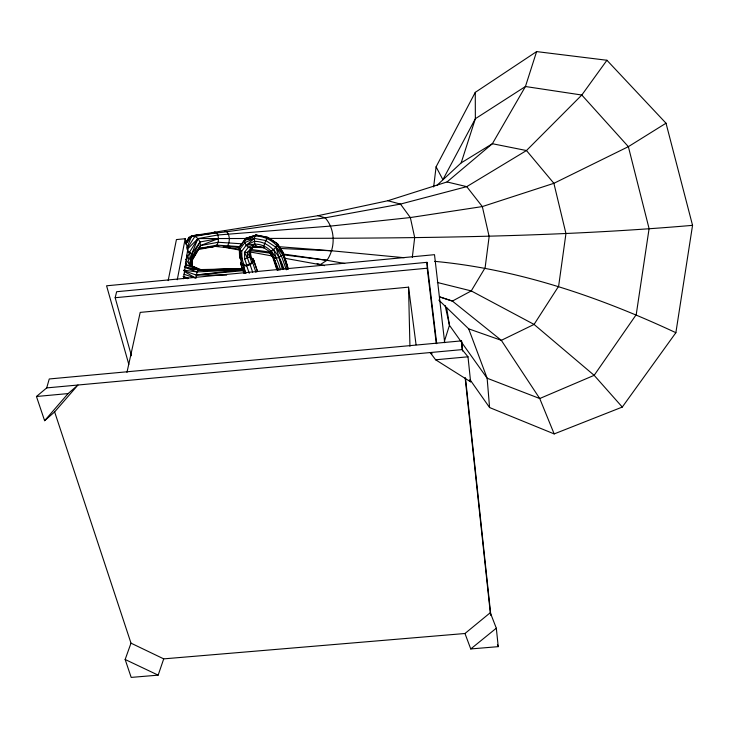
<?xml version="1.0" encoding="UTF-8"?>
<svg xmlns="http://www.w3.org/2000/svg" width="729" height="729" viewBox="0 0 729 729"><rect width="100%" height="100%" fill="white"/><g stroke="black" fill="none" stroke-linecap="round" stroke-linejoin="round"><path stroke-width="1.09" d="M196.037 277.193L197.049 271.944L198.771 269.958L200.748 269.566L243.677 268.673M433.646 186.979L436.088 166.832L475.272 92.364L536.608 51.595L606.929 60.261L666.014 123.21L628.362 146.666L553.885 183.316L482.325 206.58L410.345 217.552L330.802 226.054L217.853 235.002L197.996 238.574L191.663 254.038L190.041 265.228L191.691 266.322M284.474 258.203L320.149 264.673L326.975 260.299C335.531 247.787 335.431 229.371 325.189 217.834L317.999 215.702L191.681 235.877L189.084 237.28L185.54 242.739M412.313 257.364L414.683 237.554L410.345 217.552L400.467 204.084L387.874 200.73L317.999 215.702M183.453 278.751L187.727 249.409M470.041 379.718L489.578 407.547L554.177 433.919L622.284 407.064L675.874 332.697L692.55 225.343L666.014 123.21M191.344 263.06L191.691 261.064L191.973 265.192M177.265 279.754L185.184 238.729L176.427 239.568L168.162 280.619M126.955 372.373L140.205 312.395L408.541 287.162L416.068 344.762M131.43 355.752L115.164 297.724L116.64 291.718L426.975 262.331L436.717 343.605M250.466 254.503L252.662 260.891L251.733 262.631C249.236 264.791 245.336 266.203 242.283 264.381L239.568 256.517L239.24 247.286L245.664 238.337L256.18 235.066L267.561 237.217L277.53 243.796C276.473 247.395 273.211 250.22 269.885 251.778L269.129 251.45L272.573 256.89L276.892 269.839M44.615 420.697L68.107 393.578L77.976 385.012L54.639 411.912L44.615 420.697L36.45 396.494L46.702 387.901L49.253 378.971L461.53 340.871L462.614 351.032M444.335 341.527L449.456 325.289L446.622 307.674M536.608 51.595L525.436 86.514L492.376 143.722L447.014 181.949L387.874 200.73M436.963 185.339L461.175 162.886L475.363 118.718L475.272 92.364M54.639 411.912L131.001 643.16L125.151 659.49L131.184 677.405L158.157 675.145L163.724 658.87L465.075 633.492M246.293 238.501L197.996 238.574L189.567 252.106L187.663 257.565L190.041 265.228L198.771 269.958L207.446 271.097M186.934 247.805L191.681 235.877L226.874 231.767L325.189 217.834L400.467 204.084L466.742 186.651L526.475 150.538L581.806 95.025L606.929 60.261M188.264 239.212L189.084 237.28M192.128 260.062L200.457 245.591L218.509 238.556L217.853 235.002L216.367 232.578L214.454 231.922M192.274 260.098L199.199 248.48L215.073 246.375L225.379 247.477L227.494 246.056C229.99 241.718 230.054 235.786 226.874 231.767L224.678 231.02M197.687 249.664L215.073 246.375L216.905 245.126L218.162 242.256L218.509 238.556L200.01 241.964L190.542 259.834L192.52 266.869L195.5 268.072M241.727 261.018L240.579 263.133L241.199 264.928C244.917 267.151 249.683 265.429 252.726 262.786L253.856 260.663L253.209 258.886L250.967 257.911M246.803 265.119L244.734 259.077L249.755 256.799L250.694 255.059L250.466 249.755L252.207 247.477M250.466 249.755L249.528 251.487L249.755 256.799L251.733 262.631M186.897 248.981L194.944 236.351L216.367 232.578M192.766 266.823L191.691 262.941L192.875 256.38L191.663 254.038L200.01 241.964L197.996 238.574L194.944 236.351L191.681 235.877L185.758 243.887M186.606 241.982L187.854 240.178M185.886 243.923L191.681 235.877L200.502 234.747M244.124 265.192L242.001 258.995L241.7 251.204L246.247 245.236L254.357 238.41L255.059 236.105L256.18 235.066L267.725 237.508L277.53 243.796L283.226 252.726L288.365 268.974M249.582 264.18L247.568 258.266L247.331 252.434L254.804 244.151C269.247 244.033 277.685 257.2 280.383 269.921M254.111 236.333L245.664 238.337L244.716 240.069C244.534 243.686 247.022 247.313 250.585 248.188L255.833 246.047C273.995 250.22 257.164 244.689 252.434 247.705L249.528 251.487L247.331 252.434L244.461 252.325L244.734 259.077M187.28 249.254L197.996 238.574M470.752 648.947L496.312 628.198L490.289 612.706L464.974 633.501L470.752 648.947L498.244 646.65L496.312 628.198M251.286 263.032L251.906 262.613M461.175 162.886L492.376 143.722L526.475 150.538L553.885 183.316L565.95 233.59L558.624 286.251L534.065 324.423L501.324 340.334L468.683 328.843L438.831 300.093M271.261 253.974L272.573 256.89L273.812 257.966L276.154 258.194L278.97 257.51L283.052 254.348L283.226 252.726L277.412 244.397M184.473 266.522L186.815 265.256L190.041 265.228L200.748 269.566M240.196 245.564L241.663 244.944M252.434 247.705L250.585 248.188L257.064 246.52L255.833 246.047L254.804 244.151L254.357 238.41L265.775 240.561L275.772 247.158L283.052 254.348L288.001 269.11M205.296 247.732L215.073 246.375M243.614 269.612L197.049 271.944L185.093 267.479L198.771 269.958L243.614 269.612L196.046 274.997L183.608 270.596M115.164 297.724L427.221 268.217L426.975 262.331M46.702 387.901L462.131 349.61L468 356.809L470.606 381.823L435.623 359.789L430.183 352.554L432.106 353.765M36.45 396.494L68.107 393.578M435.623 359.789L468 356.809M692.55 225.343C551.662 237.536 410.19 238.219 268.883 238.419M231.439 269.375L242.593 268.791M249.701 237.791L247.523 237.873L256.18 235.066L244.716 240.069L239.24 247.286L242.001 258.995L240.105 258.057L239.568 256.517L239.795 249.354L244.926 242.593L254.357 238.41L244.716 240.069L255.059 236.105C273.065 236.005 284.911 251.769 287.682 268.245M242.566 268.719L198.771 269.958L185.13 267.233L186.815 265.256L185.695 262.066M243.286 268.801L198.771 269.958L186.815 265.256L185.321 263.552M186.624 277.676L184.473 277.703L187.526 278.669M226.619 275.115L196.046 274.997L243.176 270.678L243.823 272.528M200.01 241.964L200.457 245.591L199.199 248.48L216.905 245.126L239.978 246.621M252.453 247.195L263.807 247.714M280.829 248.489L331.895 250.812L404.267 257.72M242.52 243.851L218.162 242.256L200.457 245.591L192.875 256.38L191.691 262.941L190.542 259.834L189.567 252.106L187.654 251.441M278.724 246.675L331.895 250.812M216.504 246.028L218.736 246.247M225.407 247.085L223.192 246.703L238.93 249.19M250.22 250.612L270.541 253.182M282.952 254.749L326.975 260.299L344.708 263.488M434.621 261.346C518.738 269.147 599.675 297.168 675.874 332.697M183.744 270.158L197.049 271.944M227.494 246.056L239.786 247.814M250.967 249.418L269.967 252.134M283.381 254.056L326.975 260.299M255.223 246.247L257.064 246.52M227.63 247.468L229.845 247.851M225.379 247.477L239.877 250.111M249.91 251.933L272.209 255.979M324.542 265.684L317.097 263.634M447.014 181.949L466.742 186.651L482.325 206.58L489.15 236.506L485.104 267.816L471.244 290.917L452.39 301.077L439.56 296.858L452.39 301.077L501.324 340.334L539.733 398.526L554.177 433.919M437.345 282.478L471.244 290.917L534.065 324.423L594.162 375.326L622.284 407.064M186.633 278.25L184.473 277.703L187.608 278.514M183.061 276.428L188.428 278.159M183.936 274.222L195.026 277.959M199.336 269.457L190.041 265.228L185.695 259.296M125.151 659.49L158.157 675.145M131.001 643.16L163.724 658.87M184.428 271.553L196.028 278.296M283.873 269.019C279.836 255.196 270.186 241.217 254.266 241.354L246.247 245.236L254.804 244.151L248.316 247.286L244.461 252.325L247.568 258.266M190.542 259.834L187.663 257.565L187.116 255.624M189.567 252.106L191.663 254.038M241.7 251.204L239.795 249.354L240.105 258.057M189.95 257.574L190.606 258.257M469.312 380.173L470.606 381.823M269.129 251.45L273.812 257.966L278.997 270.514M277.339 244.388L278.496 246.202M280.237 248.935L281.394 250.749M267.725 237.508L265.775 240.561L263.315 247.459L269.885 251.778L273.812 257.966L277.949 269.776M247.331 252.434L249.755 256.799M436.088 166.832L442.895 179.68L475.363 118.718L525.436 86.514L581.806 95.025L628.362 146.666L649.092 228.633L636.217 314.664L594.162 375.326L539.733 398.526L487.136 378.223L449.456 325.289L445.127 305.515M277.53 243.796L283.052 254.348L287.591 269.365M497.442 644.591L498.244 646.65M468.683 328.843L487.136 378.223L489.578 407.547M252.134 259.424L252.662 260.891M286.324 269.821L281.494 256.098L275.772 247.158L283.171 269.174M277.53 270.404L273.439 257.428L276.1 264.827M241.773 262.914L242.283 264.381M241.199 264.928L244.024 273.083M240.579 263.133L244.051 273.184M244.707 273.065L243.44 265.921L246.01 273.384M246.703 265.83L249.263 273.302M250.111 264.682L252.653 272.154M253.856 260.663L257.465 271.334M253.209 258.886L257.537 271.671M252.726 262.786L255.979 272.4M282.333 252.717L283.399 255.888M271.562 250.995L277.521 269.83M273.439 257.392L277.494 270.195M278.97 257.51L282.424 269.429M128.823 364.409L106.58 285.795L434.502 254.676L444.69 342.703M273.721 249.3L276.154 258.194M243.44 265.921L245.363 273.402M186.897 255.114L187.408 257.282M185.184 238.729L188.474 252.544M427.221 268.217L436.279 343.632M465.503 378.114L490.827 615.121M465.148 377.786L490.526 614.884M461.53 340.871L462.131 349.61M408.541 287.162L409.944 346.266"/></g></svg>
